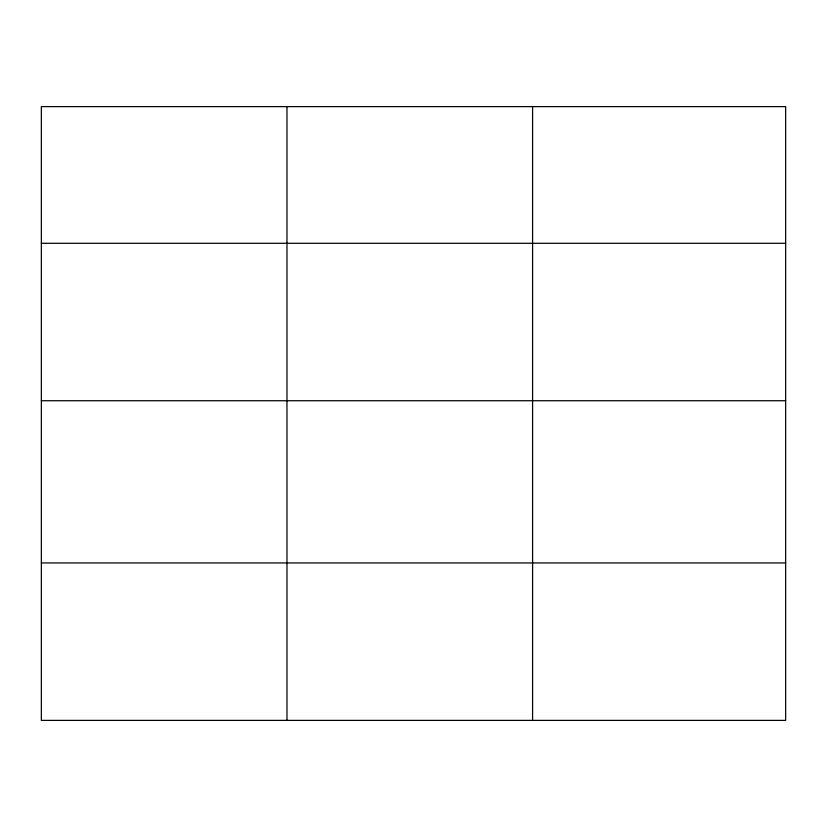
<?xml version="1.0" encoding="UTF-8"?>
<svg xmlns="http://www.w3.org/2000/svg" width="827" height="827" viewBox="0 0 827 827"><rect width="100%" height="100%" fill="white"/><g stroke="black" fill="none" stroke-linecap="round" stroke-linejoin="round"><path stroke-width="1.24" d="M785.65 400.733L785.65 106.621L41.35 106.621L41.35 720.379L785.65 720.379L785.65 400.733L41.35 400.733M41.35 243.293L785.65 243.293M41.35 562.939L785.65 562.939M532.588 106.621L532.588 720.379M286.969 106.621L286.969 720.379"/></g></svg>
